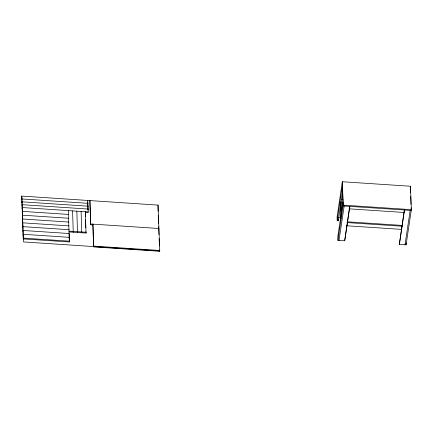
<?xml version="1.0" encoding="UTF-8"?>
<svg xmlns="http://www.w3.org/2000/svg" width="433" height="433" viewBox="0 0 433 433"><rect width="100%" height="100%" fill="white"/><g stroke="black" fill="none" stroke-linecap="round" stroke-linejoin="round"><path stroke-width="0.65" d="M21.769 196.084L23.485 241.933L159.75 250.94L158.029 205.096L21.769 196.084L23.225 238.908L69.356 241.955L68.327 210.595M21.758 199.743L21.877 198.953L87.877 203.315L87.758 204.105M21.866 202.612L21.986 201.816L87.986 206.178L87.867 206.974M21.975 205.475L22.088 204.685L88.094 209.047L87.975 209.837L87.672 201.816M22.078 208.343L22.197 207.548L88.202 211.91L88.083 212.706L85.388 212.527M22.224 212.165L22.343 211.369L68.474 214.416M22.364 215.98L22.484 215.19L68.614 218.237M22.511 219.802L22.63 219.011L68.76 222.059M22.651 223.623L22.77 222.833L68.901 225.88M22.797 227.444L22.917 226.648L69.042 229.701M22.938 231.265L23.057 230.47L69.188 233.522L69.356 241.955M23.084 235.087L23.198 234.291L69.329 237.344L69.21 238.134M23.225 238.908L23.344 238.112L69.475 241.165M73.237 232.207L72.587 210.876M77.496 232.489L76.847 211.158M81.756 232.77L81.101 211.439M68.977 231.926L86.01 233.051L85.361 211.721L85.393 216.489M90.659 224.787L89.902 200.587L90.659 224.787L92.684 224.916M93.609 246.897L92.906 224.132L93.609 246.897L159.609 251.259L159.728 250.463L93.728 246.101M158.029 205.096L158.11 211.234M158.787 229.29L158.906 228.494L90.778 223.991M404.362 209.94L399.35 244.391L406.089 244.834L411.35 209.648L410.473 186.244L342.341 181.741L337.085 216.928L337.226 220.749L338.292 220.819L342.741 191.056M337.226 220.749L342.368 186.358M342.958 202.119L337.816 236.51L337.962 240.331L344.7 240.775L349.842 206.384M337.962 240.331L343.217 205.145L342.341 181.741M339.023 240.402L344.165 206.011M349.718 206.33L344.7 240.775M399.35 244.391L404.487 209.994M410.473 186.244L410.554 192.387M410.3 192.182L410.5 190.861M405.028 244.764L410.165 210.373M341.577 199.505L342.925 199.597M343.217 205.145L411.35 209.648M349.052 208.825L404.276 212.473M338.173 217.718L340.701 217.88M347.786 221.831L402.338 225.436M346.995 222.578L402.219 226.232M346.519 225.755L401.748 229.403M69.096 231.135L86.129 232.261M410.706 196.403L411.004 204.425M411.134 207.77L411.231 210.443L343.098 205.94L342.222 182.537M406.019 242.924L406.089 244.834M340.977 201.459L341.426 213.442M340.858 202.254L341.361 215.569M340.387 205.469L340.885 218.719M338.243 219.547L338.292 220.819M158.261 215.25L158.565 223.271M158.689 226.616L158.987 234.616M159.138 238.61L159.414 245.933M159.561 249.928L159.609 251.259M87.769 200.447L88.202 211.91M85.517 219.802L85.815 227.753M85.961 231.725L86.01 233.051"/></g></svg>
